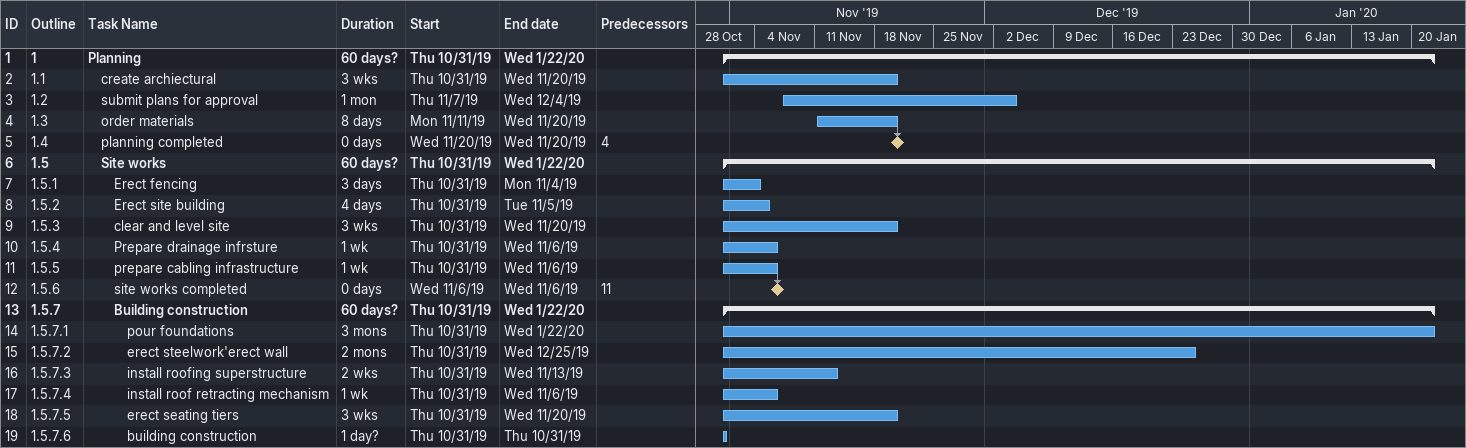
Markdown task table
| ID | WBS | Task | Duration | Start | Finish | Predecessors |
|---|---|---|---|---|---|---|
| 1 | 1 | **Planning** | 60d? | 2019-10-31 | 2020-01-22 |  |
| 2 | 1.1 | create archiectural | 3w | 2019-10-31 | 2019-11-20 |  |
| 3 | 1.2 | submit plans for approval | 1mo | 2019-11-07 | 2019-12-04 |  |
| 4 | 1.3 | order materials | 8d | 2019-11-11 | 2019-11-20 |  |
| 5 | 1.4 | planning completed | 0d | 2019-11-20 | 2019-11-20 | 4 |
| 6 | 1.5 | **Site works** | 60d? | 2019-10-31 | 2020-01-22 |  |
| 7 | 1.5.1 | Erect fencing | 3d | 2019-10-31 | 2019-11-04 |  |
| 8 | 1.5.2 | Erect site building | 4d | 2019-10-31 | 2019-11-05 |  |
| 9 | 1.5.3 | clear and level site | 3w | 2019-10-31 | 2019-11-20 |  |
| 10 | 1.5.4 | Prepare drainage infrsture | 1w | 2019-10-31 | 2019-11-06 |  |
| 11 | 1.5.5 | prepare cabling infrastructure | 1w | 2019-10-31 | 2019-11-06 |  |
| 12 | 1.5.6 | site works completed | 0d | 2019-11-06 | 2019-11-06 | 11 |
| 13 | 1.5.7 | **Building construction** | 60d? | 2019-10-31 | 2020-01-22 |  |
| 14 | 1.5.7.1 | pour foundations | 3mo | 2019-10-31 | 2020-01-22 |  |
| 15 | 1.5.7.2 | erect steelwork'erect wall | 2mo | 2019-10-31 | 2019-12-25 |  |
| 16 | 1.5.7.3 | install roofing superstructure | 2w | 2019-10-31 | 2019-11-13 |  |
| 17 | 1.5.7.4 | install roof retracting mechanism | 1w | 2019-10-31 | 2019-11-06 |  |
| 18 | 1.5.7.5 | erect seating tiers | 3w | 2019-10-31 | 2019-11-20 |  |
| 19 | 1.5.7.6 | building construction | 1d? | 2019-10-31 | 2019-10-31 |  |
